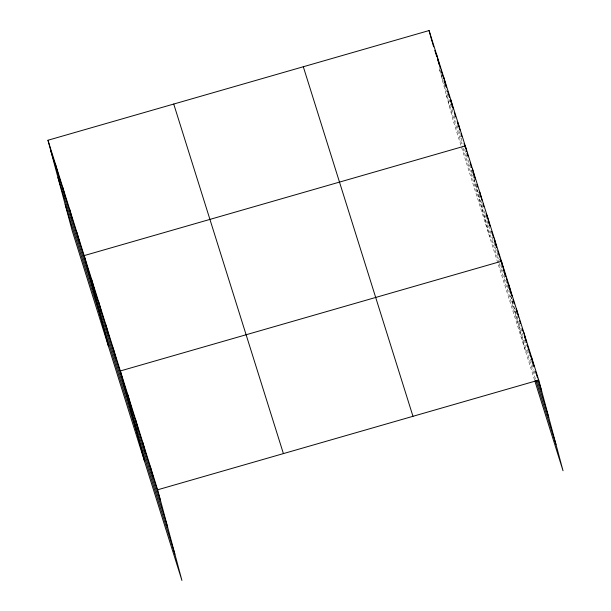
<?xml version="1.0" encoding="UTF-8"?>
<svg xmlns="http://www.w3.org/2000/svg" width="611" height="611" viewBox="0 0 611 611"><rect width="100%" height="100%" fill="white"/><g stroke="black" fill="none" stroke-linecap="round" stroke-linejoin="round"><path stroke-width="0.46" stroke-dasharray="3.06 2.29" d="M439.34 68.707L442.12 77.574M442.402 78.468L452.98 112.18M454.095 115.731L456.043 121.94M457.15 125.492L460.77 137.024M461.053 137.918L462.718 143.241M464.673 149.451L474.968 182.284M491.114 233.746L475.251 183.17L489.556 236.549M492.229 237.297L499.47 260.362M500.86 264.8L509.49 292.31M510.605 295.861L518.899 322.287M519.174 323.173L523.039 335.492M524.421 339.899L526.354 346.063M527.461 349.584L529.393 355.739M530.501 359.268L533.815 369.831M534.09 370.709L535.465 375.108M446.32 94.904L462.741 147.259M463.023 148.145L498.935 262.608M499.21 263.494L535.549 379.309M534.579 380.073L453.362 121.199L439.057 67.813M508.283 286.735L508.764 288.545M510.712 295.8L525.743 351.905M471.845 170.477L472.822 174.104M474.037 178.633L475.007 182.261"/><path stroke-width="0.92" d="M47.971 140.247L157.638 489.801L181.925 580.45L72.258 230.897L47.971 140.247L429.075 30.55L538.742 380.103L563.029 470.753L534.854 380.959M157.638 489.801L538.742 380.103M432.29 42.411L433.68 46.848M434.795 50.4L436.743 56.609M437.858 60.161L439.248 64.59L436.315 53.623M439.53 65.484L440.363 68.142M440.921 69.914L443.426 77.903M444.541 81.454L446.488 87.663L443.548 76.688M447.603 91.215L449.551 97.424M450.666 100.975L452.614 107.185M454.286 112.508L455.676 116.945M457.349 122.269L458.739 126.706M460.969 133.801L461.801 136.467M464.032 143.562L465.422 147.999M467.087 153.323L467.927 155.988M470.149 163.084L471.547 167.521M473.769 174.624L474.61 177.282M476.832 184.385L477.672 187.042M479.895 194.145L480.735 196.803M482.957 203.906L483.79 206.564M486.02 213.667L487.41 218.104M488.525 221.648L489.915 226.085L486.975 215.11M491.588 231.409L493.535 237.618M494.65 241.169L496.598 247.379L494.215 238.183M497.713 250.93L499.661 257.139M500.218 258.919L502.723 266.9M503.281 268.68L504.113 271.337M505.778 276.63L504.396 272.231L505.121 274.95M506.328 278.387L508.81 286.315M509.368 288.071L511.85 295.999L508.91 285.024M512.957 299.52L514.34 303.919M515.997 309.204L517.372 313.603M519.587 320.645L520.412 323.288M522.069 328.573L522.901 331.208M524.559 336.493L525.941 340.892M527.041 344.413L532.013 360.261M532.563 362.025L533.945 366.424L531.287 356.335M535.603 371.709L537.535 377.873M538.092 379.63L541.682 391.078M537.122 380.393L548.724 417.366M535.824 380.195L555.987 444.457M303.308 66.752L412.975 416.305M173.73 104.046L283.405 453.599M50.912 151.222L160.578 500.776M57.953 177.518L167.62 527.064M65.217 204.609L174.883 554.154M523.826 332.56L526.522 342.618M516.371 308.792L518.571 317.025M504.151 271.315L501.455 261.256L120.352 370.953L144.639 461.603M479.742 192.045L481.942 200.271M472.502 168.972L475.198 179.031M466.735 151.391L465.261 145.899L84.158 255.604L108.453 346.254M467.224 153.216L467.957 155.958M458.029 122.834L459.984 130.151M450.788 99.761L453.24 108.903M429.075 30.55L432.015 41.525M150.176 466.033L153.117 477.008M142.722 442.265L145.662 453.232M135.268 418.489L138.208 429.464M127.806 394.721L130.746 405.696M113.111 347.88L116.052 358.856M105.871 324.815L108.811 335.783M98.638 301.742L101.579 312.717M91.398 278.669L94.338 289.645M76.925 232.531L79.865 243.506M69.685 209.458L72.625 220.434M62.444 186.393L65.385 197.361M55.211 163.32L58.144 174.295"/></g></svg>
